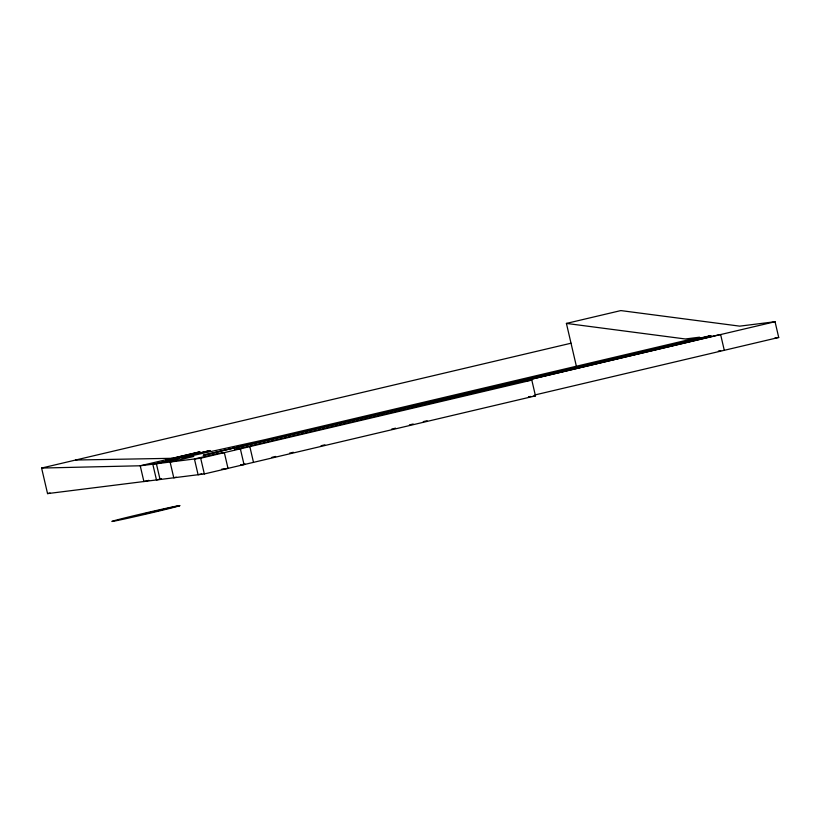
<?xml version="1.0" encoding="UTF-8"?>
<svg xmlns="http://www.w3.org/2000/svg" width="832" height="832" viewBox="0 0 832 832"><rect width="100%" height="100%" fill="white"/><g stroke="black" fill="none" stroke-linecap="round" stroke-linejoin="round"><path stroke-width="1.25" d="M576.399 366.34L566.415 323.419L620.838 310.586L739.742 326.144L775.05 321.724L778.71 337.47L534.976 394.94M775.05 321.724L522.475 381.274L531.804 380.11L535.475 395.855L204.339 473.949L47.549 493.605L41.6 468.052L571.022 343.221M191.058 455.905L183.269 456.882L210.215 450.528L174.044 458.962L165.526 460.034L200.065 451.797L140.223 465.774L41.6 468.052M47.549 493.605L50.066 493.012M148.876 480.355L143.894 481.53L140.223 465.774L200.678 458.203L531.804 380.11M161.46 478.774L156.478 479.95L152.807 464.204L180.045 458.172L156.385 463.746L160.056 479.502M176.259 477.194L173.774 477.776L170.102 462.03L193.773 456.456L181.678 457.964L264.295 439.826L699.525 337.199L685.329 338.978L566.415 323.419M201.833 473.855L198.089 474.729L194.428 458.983L218.088 453.398L224.338 452.618L227.999 468.374L221.759 469.154M271.856 457.34L275.642 456.446M289.526 453.17L293.311 452.275M321.079 445.734L324.865 444.839M391.747 429.073L395.533 428.178M409.417 424.902L413.202 424.008M423.29 421.637L427.076 420.742M179.587 505.596L145.673 513.531L146.245 513.458M774.987 337.938L778.71 337.47M718.349 351.052L720.71 350.75M528.476 396.739L530.806 396.438M533.135 396.146L535.475 395.855M249.829 446.607L253.5 462.353M236.891 449.01L241.519 448.438L239.148 448.989L240.354 448.843L244.036 464.589L242.819 464.745M234.53 449.571L719.41 334.703L720.626 334.558L724.287 350.303M240.562 464.766L245.18 464.183M75.639 460.023L171.902 458.307M200.678 458.203L204.339 473.949M708.916 336.024L203.154 455.27L711.152 335.743L708.916 336.024M179.41 505.606L178.37 505.773A34.85 0.603 -13.1 0 0 123.146 518.346A34.85 0.603 -13.1 0 0 132.818 517.13A34.85 0.603 -13.1 0 0 179.868 505.586L179.41 505.606"/></g></svg>
